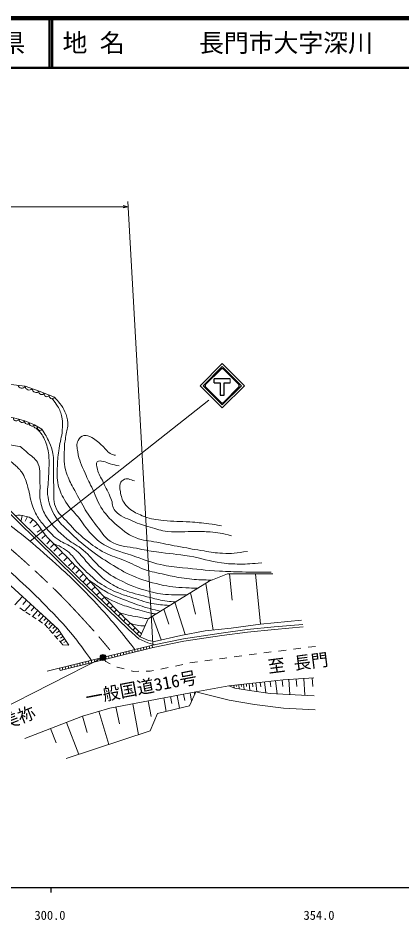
# Model space of a CAD drawing. Units: millimetres, scale not verified. Extents: x 40000 to 680000, y 20000 to 380000.
# Drawn here: x 361413 to 438696, y 198499 to 380000 of the extents above; entities that cross this region are included whole.
import ezdxf
from ezdxf.enums import TextEntityAlignment as Align

# ---------------------------------------------------------------- set-up
doc = ezdxf.new("R2010")
doc.units = ezdxf.units.MM
doc.header["$LTSCALE"] = 1000
doc.header["$PDMODE"] = 32
doc.header["$PDSIZE"] = 500
doc.linetypes.add('CHAIN', pattern=[18.5, 12, -1.5, 3.5, -1.5])
for name, color, linetype, lineweight in [('M-BGD', 7, 'Continuous', 13), ('M-BGD-HTXT', 7, 'Continuous', 13), ('M-BMK', 2, 'CHAIN', 13), ('M-BMK-SRVR', 3, 'Continuous', 13), ('M-STR-HTXT', 7, 'Continuous', 13), ('M-TTL', 2, 'Continuous', 140), ('M-TTL-BAND', 7, 'Continuous', 25), ('M-TTL-LINE', 7, 'Continuous', 50), ('M-TTL-TXT', 7, 'Continuous', 13)]:
    doc.layers.add(name, color=color, linetype=linetype, lineweight=lineweight)
doc.styles.add('ＭＳ ゴシック', font='')
doc.styles.get('ＭＳ ゴシック').set_extended_font_data('MS Gothic')

msp = doc.modelspace()

# ---------------------------------------------------------------- linework, layer by layer
at = {"layer": 'M-BGD'}
for p, q in [((362260, 279878), (362064, 278897)), ((363291, 279668), (362882, 278756)), ((364451, 279064), (363755, 278346)), ((365325, 278163), (364510, 277585)), ((366093, 277082), (365272, 276511)), ((366934, 275936), (366196, 275261)), ((367892, 274921), (367186, 274213)), ((368653, 274161), (367945, 273455)), ((369361, 273452), (368651, 272747)), ((370355, 272448), (369642, 271747)), ((371318, 271467), (370602, 270769)), ((372302, 270455), (371583, 269760)), ((372997, 269735), (372276, 269042)), ((373741, 268961), (373019, 268269)), ((374552, 268113), (373822, 267429)), ((375295, 267321), (374560, 266643)), ((399898, 266659), (403606, 268185)), ((403606, 268185), (412723, 268157)), ((403976, 268184), (404530, 262864)), ((409191, 268168), (410207, 258002)), ((359951, 265738), (369511, 257015)), ((375985, 266573), (375245, 265900)), ((376951, 265509), (376219, 264850)), ((387613, 259123), (399898, 266659)), ((399186, 266222), (400717, 256845)), ((362303, 263592), (360778, 261921)), ((377875, 264485), (377214, 263885)), ((378804, 263465), (378212, 262917)), ((396096, 264326), (397115, 260066)), ((363139, 262830), (362376, 261994)), ((363974, 262067), (362690, 260660)), ((364678, 261425), (364036, 260722)), ((379784, 262414), (379254, 261907)), ((380488, 261678), (379992, 261191)), ((393005, 262430), (395073, 255938)), ((362578, 260734), (361744, 261284)), ((363831, 259908), (362996, 260458)), ((365083, 259082), (364248, 259632)), ((365382, 260783), (364300, 259598)), ((365974, 260242), (365433, 259650)), ((366567, 259702), (365656, 258704)), ((381250, 260903), (380779, 260428)), ((382044, 260114), (381583, 259648)), ((388465, 259646), (390228, 254872)), ((390735, 261038), (391778, 258006)), ((366335, 258256), (365500, 258807)), ((367066, 259246), (366610, 258747)), ((366894, 257887), (366752, 257981)), ((367564, 258791), (366798, 257951)), ((367443, 257264), (366894, 257887)), ((368405, 258024), (367575, 257115)), ((367985, 258408), (367601, 257988)), ((383066, 259107), (382618, 258645)), ((383980, 258223), (383536, 257755)), ((386021, 255466), (387613, 259123)), ((404291, 257245), (410252, 258008)), ((410252, 258008), (418466, 258808)), ((368435, 256139), (367774, 256889)), ((369314, 257194), (368394, 256186)), ((368859, 257609), (368445, 257155)), ((370111, 256094), (369072, 255417)), ((369738, 256666), (369166, 256293)), ((369511, 257015), (371619, 253780)), ((384970, 257289), (384534, 256818)), ((385765, 256551), (385338, 256087)), ((394170, 255775), (399094, 256663)), ((399094, 256663), (404291, 257245)), ((369427, 255014), (368766, 255764)), ((370419, 253889), (369758, 254639)), ((370788, 255055), (369901, 254477)), ((370449, 255575), (369930, 255236)), ((371077, 254612), (370633, 254323)), ((371619, 253780), (370419, 253889)), ((382678, 251845), (382558, 252330)), ((383261, 251989), (383141, 252474)), ((383843, 252132), (383723, 252618)), ((384426, 252276), (384306, 252762)), ((385008, 252420), (384888, 252906)), ((385591, 252564), (385471, 253050)), ((386173, 252708), (386053, 253194)), ((386756, 252852), (386636, 253338)), ((387338, 252996), (387218, 253481)), ((387921, 253140), (387801, 253625)), ((388503, 253284), (388383, 253769)), ((410895, 252240), (412383, 252427)), ((413871, 252614), (415360, 252801)), ((416848, 252988), (418336, 253175)), ((419825, 253362), (421313, 253549)), ((375688, 250118), (375568, 250603)), ((376271, 250261), (376151, 250747)), ((376853, 250405), (376733, 250891)), ((377436, 250549), (377316, 251035)), ((378018, 250693), (377898, 251179)), ((378601, 250837), (378481, 251323)), ((378514, 251331), (379056, 250518)), ((379056, 250518), (379971, 250061)), ((379183, 250981), (379063, 251466)), ((379766, 251125), (379646, 251610)), ((380348, 251269), (380228, 251754)), ((380931, 251413), (380811, 251898)), ((381513, 251557), (381393, 252042)), ((382096, 251701), (381976, 252186)), ((399000, 250654), (400486, 250859)), ((401972, 251065), (403030, 251212)), ((403030, 251212), (403458, 251268)), ((404945, 251463), (406433, 251658)), ((407920, 251853), (409407, 252048)), ((369864, 248678), (369744, 249164)), ((370446, 248822), (370326, 249308)), ((371029, 248966), (370909, 249452)), ((371611, 249110), (371491, 249595)), ((372193, 249254), (372074, 249739)), ((372776, 249398), (372656, 249883)), ((373358, 249542), (373239, 250027)), ((373941, 249686), (373821, 250171)), ((374523, 249830), (374403, 250315)), ((375106, 249974), (374986, 250459)), ((381313, 249390), (381350, 249371)), ((381350, 249371), (382765, 249016)), ((387998, 248555), (388691, 248694)), ((390162, 248988), (391633, 249282)), ((393100, 249594), (394563, 249922)), ((396028, 250242), (397514, 250448)), ((384219, 248650), (384694, 248531)), ((384694, 248531), (385705, 248539)), ((387205, 248550), (387998, 248555)), ((414765, 246793), (420957, 247217)), ((415923, 246873), (416129, 243859)), ((417429, 246976), (417533, 245469)), ((418936, 247079), (419167, 243717)), ((420617, 247194), (420733, 245513)), ((397221, 244405), (403837, 245618)), ((403837, 245618), (414765, 246793)), ((403837, 245618), (405025, 245133)), ((404831, 245725), (404889, 245189)), ((405025, 245133), (408490, 244600)), ((405329, 245778), (405357, 245510)), ((405826, 245832), (405915, 244998)), ((406323, 245885), (406368, 245468)), ((406820, 245939), (406938, 244843)), ((407368, 245998), (407427, 245450)), ((407916, 246057), (408065, 244671)), ((408609, 246131), (408684, 245438)), ((409302, 246206), (409490, 244455)), ((410177, 246300), (410272, 245424)), ((411053, 246394), (411291, 244181)), ((412160, 246513), (412279, 245406)), ((413266, 246632), (413552, 243980)), ((414592, 246775), (414735, 245448)), ((379894, 241141), (397221, 244405)), ((392094, 243439), (392349, 242087)), ((393446, 243694), (393935, 241098)), ((394744, 243938), (394988, 242641)), ((397221, 244405), (395923, 241556)), ((396041, 244183), (396357, 242508)), ((396879, 244340), (396970, 243854)), ((397221, 244405), (403888, 242757)), ((408490, 244600), (412197, 244043)), ((412197, 244043), (420993, 243631)), ((384499, 242009), (385675, 235765)), ((387620, 242596), (388208, 239475)), ((395923, 241556), (389453, 240066)), ((390742, 243184), (391251, 240480)), ((403888, 242757), (409017, 241871)), ((409017, 241871), (414850, 241129)), ((374369, 239506), (379894, 241141)), ((377693, 240490), (379675, 233795)), ((381069, 241362), (381846, 237963)), ((389453, 240066), (388035, 236540)), ((414850, 241129), (421247, 240802)), ((362775, 234999), (374369, 239506)), ((371163, 238259), (373665, 231822)), ((374382, 239509), (375362, 236198)), ((367957, 237013), (369092, 234127)), ((388035, 236540), (371098, 230979))]:
    msp.add_line(p, q, dxfattribs=at)
for points in [[(356851, 306304), (359977, 306267), (362848, 305904), (365647, 304922), (368736, 303687)], [(355590, 299878), (358029, 299959), (360484, 299571), (362778, 298974), (364700, 298166), (366203, 297278)], [(341356, 291163), (346678, 287757), (351187, 284582), (357181, 282705), (373133, 267145), (383679, 256919), (385746, 255041), (387556, 254254), (388960, 253892)], [(341626, 291584), (346957, 288172), (351411, 285036), (357445, 283146), (373481, 267504), (384022, 257284), (386021, 255466), (387693, 254740), (388906, 254569), (394170, 255775)], [(367293, 248558), (388474, 253792), (394708, 255082), (402335, 256227), (407520, 256930), (412990, 257475), (418733, 257984)], [(369864, 248678), (388585, 253304), (394796, 254590), (402405, 255732), (407578, 256433), (413037, 256977), (418777, 257486)]]:
    msp.add_lwpolyline(points, dxfattribs=at)
for centre, radius, start, end in [((362165, 306266), 774, 193.49594, 332.07554), ((363647, 305941), 800, 182.6885, 318.66514), ((365046, 305451), 800, 182.6885, 318.66514), ((366183, 304770), 558, 164.12383, 332.27335), ((367213, 304358), 558, 164.12383, 332.27335), ((368243, 303946), 558, 164.12383, 332.27335), ((361083, 299520), 601, 175.08611, 335.70499), ((362230, 299221), 601, 175.08611, 335.70499), ((363267, 298792), 522, 159.59717, 334.82165), ((364228, 298388), 522, 159.59717, 334.82165), ((365046, 297893), 440, 141.62223, 337.17781), ((365797, 297448), 440, 141.62223, 337.17781)]:
    msp.add_arc(centre, radius, start, end, dxfattribs=at)
for points, knots in [([(368294, 303406), (368829, 302766), (369003, 302528), (369360, 301904), (369828, 301087), (370072, 300586), (370233, 299659), (370408, 298649), (370400, 298058), (370324, 297036), (370217, 295606), (369856, 294846), (369669, 293425), (369487, 292037), (369367, 291256), (369336, 289857), (369304, 288351), (369157, 287467), (369518, 286004), (369868, 284585), (370279, 283833), (371045, 282588), (371853, 281273), (372587, 280739), (373552, 279535), (374605, 278221), (375008, 277323), (376201, 276136), (377123, 275220), (377606, 274617), (378746, 273992), (381085, 272709), (382617, 272455), (385143, 271593), (387059, 270939), (388110, 270475), (390086, 270030), (391805, 269643), (392798, 269572), (394550, 269376), (397439, 269052), (399062, 268899), (401964, 268721), (403737, 268613), (404732, 268571), (406508, 268522), (408788, 268458), (409536, 268473), (412347, 268497)], [0, 0, 0, 0, 1, 1, 1, 2, 2, 2, 3, 3, 3, 4, 4, 4, 5, 5, 5, 6, 6, 6, 7, 7, 7, 8, 8, 8, 9, 9, 9, 10, 10, 10, 11, 11, 11, 12, 12, 12, 13, 13, 13, 14, 14, 14, 15, 15, 15, 16, 16, 16, 16]), ([(368736, 303687), (369282, 303128), (369453, 302944), (369848, 302416), (370300, 301813), (370562, 301465), (370850, 300769), (371196, 299932), (371415, 299433), (371447, 298528), (371483, 297523), (371186, 296980), (371047, 295984), (370899, 294923), (370740, 294330), (370738, 293258), (370735, 291355), (370564, 290208), (371175, 288406), (371581, 287205), (371920, 286568), (372538, 285462), (374246, 282400), (375022, 280531), (377240, 277815), (378421, 276369), (378887, 275199), (380566, 274380), (382256, 273556), (383412, 273664), (385254, 273290), (386833, 272970), (387720, 272800), (389312, 272559), (391886, 272168), (393359, 272161), (395927, 271723), (398474, 271288), (399834, 270678), (402396, 270341), (403793, 270158), (404587, 270138), (405995, 270123), (407744, 270105), (408373, 270186), (410465, 270396)], [0, 0, 0, 0, 1, 1, 1, 2, 2, 2, 3, 3, 3, 4, 4, 4, 5, 5, 5, 6, 6, 6, 7, 7, 7, 8, 8, 8, 9, 9, 9, 10, 10, 10, 11, 11, 11, 12, 12, 12, 13, 13, 13, 14, 14, 14, 15, 15, 15, 15]), ([(365081, 297409), (365540, 296999), (365699, 296852), (366021, 296432), (366367, 295981), (366515, 295691), (366754, 295176), (367026, 294588), (367122, 294232), (367305, 293611), (367471, 293043), (367537, 292713), (367596, 292124), (367765, 290417), (367599, 289448), (367575, 287732), (367553, 286104), (367158, 285166), (367454, 283565), (367759, 281918), (368084, 280966), (369005, 279567), (369812, 278341), (370492, 277821), (371549, 276804), (373192, 275223), (374133, 274347), (375950, 272970), (377488, 271802), (378391, 271197), (380039, 270189), (381738, 269150), (382678, 268519), (384509, 267736), (386565, 266856), (387784, 266500), (389961, 265991), (391971, 265521), (393144, 265451), (395205, 265349), (396166, 265301), (396503, 265281), (397667, 265290)], [0, 0, 0, 0, 1, 1, 1, 2, 2, 2, 3, 3, 3, 4, 4, 4, 5, 5, 5, 6, 6, 6, 7, 7, 7, 8, 8, 8, 9, 9, 9, 10, 10, 10, 11, 11, 11, 12, 12, 12, 13, 13, 13, 14, 14, 14, 14]), ([(366203, 297278), (366964, 296101), (367239, 295719), (367696, 294619), (368046, 293777), (368255, 293297), (368423, 292402), (368648, 291200), (368536, 290498), (368568, 289276), (368606, 287828), (368541, 287015), (368605, 285568), (368672, 284045), (368406, 283110), (368932, 281679), (369487, 280170), (370397, 279636), (371476, 278444), (372784, 277000), (373553, 276209), (375070, 274987), (376491, 273842), (377325, 273219), (378941, 272370), (380397, 271605), (381349, 271479), (382866, 270843), (384440, 270184), (385236, 269607), (386846, 269044), (388421, 268494), (389361, 268368), (390990, 268008), (392484, 267678), (393318, 267456), (394837, 267267), (396420, 267070), (397312, 266970), (398907, 266928), (399534, 266911), (399748, 266902), (400513, 266912)], [0, 0, 0, 0, 1, 1, 1, 2, 2, 2, 3, 3, 3, 4, 4, 4, 5, 5, 5, 6, 6, 6, 7, 7, 7, 8, 8, 8, 9, 9, 9, 10, 10, 10, 11, 11, 11, 12, 12, 12, 13, 13, 13, 14, 14, 14, 14]), ([(381001, 292006), (380665, 292052), (380527, 292112), (380238, 292225), (379357, 292566), (379177, 293249), (378457, 293860), (377623, 294567), (377225, 295095), (376240, 295568), (375672, 295841), (375293, 296100), (374677, 295968), (374095, 295844), (373806, 295504), (373514, 294987), (373073, 294208), (373317, 293583), (373441, 292697), (373684, 290959), (374218, 290064), (374895, 288444), (375451, 287114), (375836, 286401), (376458, 285101), (377214, 283520), (377412, 282499), (378420, 281066), (379242, 279898), (379773, 279271), (380856, 278340), (382367, 277041), (383207, 276190), (385054, 275441), (386656, 274792), (387685, 274843), (389379, 274496), (391220, 274119), (392256, 273927), (394104, 273588), (395961, 273247), (396998, 273032), (398866, 272752), (400295, 272538), (401093, 272351), (402537, 272279), (404514, 272181), (405292, 272344), (407589, 272679)], [0, 0, 0, 0, 1, 1, 1, 2, 2, 2, 3, 3, 3, 4, 4, 4, 5, 5, 5, 6, 6, 6, 7, 7, 7, 8, 8, 8, 9, 9, 9, 10, 10, 10, 11, 11, 11, 12, 12, 12, 13, 13, 13, 14, 14, 14, 15, 15, 15, 16, 16, 16, 16]), ([(353243, 293073), (354497, 293559), (354923, 293739), (356054, 293946), (357035, 294125), (357601, 294164), (358598, 294164), (359867, 294163), (360364, 294039), (361821, 293752)], [0, 0, 0, 0, 1, 1, 1, 2, 2, 2, 3, 3, 3, 3]), ([(361821, 293752), (362625, 293157), (362863, 292963), (363484, 292401), (364338, 291628), (365054, 291304), (365487, 290236), (366052, 288842), (365730, 287901), (365828, 286400), (365927, 284890), (365634, 283999), (365992, 282529), (366279, 281349), (366454, 280643), (367136, 279639), (368468, 277679), (369426, 276692), (371256, 275187), (372460, 274196), (373346, 273923), (374551, 272933), (375910, 271817), (376375, 270871), (377707, 269723), (379130, 268496), (379999, 267857), (381669, 266997), (383981, 265806), (385361, 265253), (387875, 264589), (389568, 264141), (390561, 264015), (392310, 263934), (393565, 263876), (394036, 263881), (395527, 263977)], [0, 0, 0, 0, 1, 1, 1, 2, 2, 2, 3, 3, 3, 4, 4, 4, 5, 5, 5, 6, 6, 6, 7, 7, 7, 8, 8, 8, 9, 9, 9, 10, 10, 10, 11, 11, 11, 12, 12, 12, 12]), ([(341022, 290665), (342007, 290041), (342256, 289877), (343045, 289371), (348290, 286001), (351381, 284322), (356360, 280570), (361496, 276701), (364300, 274420), (369082, 270121), (372401, 267136), (374177, 265364), (377211, 262089), (380390, 258655), (381398, 257368), (384919, 252917)], [0, 0, 0, 0, 1, 1, 1, 2, 2, 2, 3, 3, 3, 4, 4, 4, 5, 5, 5, 5]), ([(353551, 292059), (354894, 292139), (355380, 292185), (356527, 291997), (357527, 291834), (358108, 291727), (359023, 291295), (359700, 290975), (360019, 290678), (360598, 290204), (361246, 289675), (361594, 289343), (362101, 288678), (362513, 288135), (362640, 287757), (362900, 287127), (363299, 286161), (363380, 285569), (363645, 284558), (363863, 283729), (363844, 283227), (364118, 282414), (364494, 281299), (364699, 280652), (365317, 279652), (365823, 278833), (366173, 278413), (366808, 277689), (367721, 276647), (368196, 276003), (369297, 275163), (370318, 274384), (371108, 274287), (372169, 273564), (372876, 273081), (373229, 272746), (373841, 272146), (374694, 271309), (375026, 270702), (375876, 269862), (377422, 268334), (378196, 267314), (380056, 266189), (381203, 265495), (381891, 265158), (383158, 264719), (385029, 264071), (386125, 263855), (388048, 263382), (389364, 263059), (390095, 262814), (391441, 262655), (392103, 262577), (392343, 262548), (393143, 262515)], [0, 0, 0, 0, 1, 1, 1, 2, 2, 2, 3, 3, 3, 4, 4, 4, 5, 5, 5, 6, 6, 6, 7, 7, 7, 8, 8, 8, 9, 9, 9, 10, 10, 10, 11, 11, 11, 12, 12, 12, 13, 13, 13, 14, 14, 14, 15, 15, 15, 16, 16, 16, 17, 17, 17, 18, 18, 18, 18]), ([(381792, 289885), (380915, 290037), (380648, 290073), (379938, 290285), (379404, 290443), (379143, 290669), (378593, 290757), (378116, 290834), (377686, 291007), (377357, 290721), (376961, 290375), (377281, 289802), (377394, 289230), (377610, 288133), (378091, 287631), (378557, 286614), (379151, 285314), (379565, 284623), (380120, 283306), (380522, 282350), (380295, 281566), (380992, 280798), (382060, 279620), (383067, 279414), (384518, 278763), (385837, 278171), (386618, 277930), (388007, 277527), (389353, 277136), (390102, 276830), (391496, 276691), (393714, 276469), (394974, 276681), (397203, 276655), (398317, 276641), (398944, 276678), (400056, 276595), (401760, 276469), (402380, 276286), (404363, 275832)], [0, 0, 0, 0, 1, 1, 1, 2, 2, 2, 3, 3, 3, 4, 4, 4, 5, 5, 5, 6, 6, 6, 7, 7, 7, 8, 8, 8, 9, 9, 9, 10, 10, 10, 11, 11, 11, 12, 12, 12, 13, 13, 13, 13]), ([(384845, 286853), (384013, 287134), (383292, 287543), (382567, 287022), (382311, 286839), (382115, 286737), (382010, 286441), (381785, 285808), (381900, 285383), (382010, 284720), (382176, 283716), (382314, 283101), (382906, 282273), (383292, 281734), (383557, 281450), (384094, 281062), (385047, 280372), (385685, 280127), (386783, 279705), (388254, 279139), (389170, 279084), (390733, 278881), (392763, 278617), (393926, 278759), (395967, 278602), (397482, 278486), (398332, 278422), (399838, 278220), (400820, 278089), (401146, 278042), (402346, 277839)], [0, 0, 0, 0, 1, 1, 1, 2, 2, 2, 3, 3, 3, 4, 4, 4, 5, 5, 5, 6, 6, 6, 7, 7, 7, 8, 8, 8, 9, 9, 9, 10, 10, 10, 10]), ([(360809, 279865), (361598, 280003), (362040, 279922), (362809, 279784), (365294, 279339), (365697, 277106), (367486, 275325), (370123, 272702), (371583, 271215), (374156, 268528), (377121, 265433), (378602, 263526), (381646, 260508), (383466, 258703), (384147, 258039), (386284, 256071)], [0, 0, 0, 0, 1, 1, 1, 2, 2, 2, 3, 3, 3, 4, 4, 4, 5, 5, 5, 5]), ([(346746, 278763), (351813, 275142), (353267, 274060), (357217, 270758), (361869, 266870), (364338, 264511), (368540, 260140), (370467, 258135), (371519, 256975), (373224, 254779), (374460, 253187), (374874, 252618), (376245, 250595)], [0, 0, 0, 0, 1, 1, 1, 2, 2, 2, 3, 3, 3, 4, 4, 4, 4]), ([(368653, 274161), (369542, 273823), (369856, 273710), (370547, 273275), (371192, 272870), (371531, 272597), (372074, 272063), (372870, 271281), (373134, 270678), (373891, 269858), (374704, 268978), (375201, 268523), (376096, 267726), (376727, 267164), (377038, 266787), (377750, 266333), (379185, 265418), (380017, 264917), (381603, 264297), (382576, 263917), (383150, 263786), (384147, 263473), (385781, 262961), (386656, 262505), (388339, 262189), (389751, 261924), (390309, 261881), (391998, 261813)], [0, 0, 0, 0, 1, 1, 1, 2, 2, 2, 3, 3, 3, 4, 4, 4, 5, 5, 5, 6, 6, 6, 7, 7, 7, 8, 8, 8, 9, 9, 9, 9]), ([(375792, 266784), (376236, 266475), (376425, 266348), (376872, 266046), (377878, 265367), (378412, 264934), (379478, 264355), (381104, 263472), (382120, 263187), (383851, 262535), (385455, 261931), (386357, 261586), (388013, 261147), (388822, 260933), (389102, 260857), (390097, 260647)], [0, 0, 0, 0, 1, 1, 1, 2, 2, 2, 3, 3, 3, 4, 4, 4, 5, 5, 5, 5]), ([(378608, 263678), (379439, 263212), (379838, 263004), (380731, 262601), (381839, 262101), (382479, 261854), (383639, 261487), (385080, 261030), (385911, 260849), (387370, 260453), (387780, 260342), (388003, 260249), (388421, 260174), (388710, 260122), (388816, 260108), (389168, 260076)], [0, 0, 0, 0, 1, 1, 1, 2, 2, 2, 3, 3, 3, 4, 4, 4, 5, 5, 5, 5]), ([(381804, 260352), (382486, 260122), (382836, 260013), (383584, 259843), (384329, 259674), (384763, 259657), (385511, 259499), (385990, 259398), (386247, 259286), (386731, 259213), (387073, 259162), (387198, 259148), (387613, 259123)], [0, 0, 0, 0, 1, 1, 1, 2, 2, 2, 3, 3, 3, 4, 4, 4, 4]), ([(384004, 258201), (384221, 258121), (384406, 258063), (384701, 257981), (385255, 257828), (385570, 257730), (386144, 257694), (386474, 257673), (386601, 257668), (386989, 257691)], [0, 0, 0, 0, 1, 1, 1, 2, 2, 2, 3, 3, 3, 3])]:
    msp.add_open_spline(points, degree=3, knots=knots, dxfattribs=at)
at = {"layer": 'M-BMK'}
msp.add_open_spline([(339209, 287900), (346010, 283646), (348025, 282425), (353310, 278406), (358021, 274824), (360577, 272692), (364923, 268674), (368590, 265284), (370579, 263305), (373964, 259633), (376685, 256681), (377575, 255650), (380711, 251881)], degree=3, knots=[0, 0, 0, 0, 1, 1, 1, 2, 2, 2, 3, 3, 3, 4, 4, 4, 4], dxfattribs=at)
at = {"layer": 'M-BMK-SRVR'}
for radius in [600, 480, 360, 240, 120, 20]:
    msp.add_circle((378514, 251331), radius, dxfattribs=at)
msp.add_point((378514, 251331), dxfattribs=at)
at = {"layer": 'M-STR-HTXT'}
for p, q in [((388564, 254088), (383521, 343099)), ((383581, 342032), (155575, 342032)), ((383581, 342032), (382581, 342282)), ((383581, 342032), (382581, 341782)), ((404145, 306586), (404145, 307392)), ((363840, 274760), (399843, 303118)), ((378481, 251323), (344387, 233981))]:
    msp.add_line(p, q, dxfattribs=at)
at = {"layer": 'M-STR-HTXT', "lineweight": 25}
for p, q in [((402380, 309423), (399114, 306156)), ((402932, 307392), (400913, 307392)), ((400913, 306586), (400913, 307392)), ((404145, 307392), (402932, 307392)), ((398074, 306007), (402529, 301553)), ((398668, 306007), (402529, 302147)), ((400913, 306586), (402126, 306586)), ((402126, 306586), (402126, 304120)), ((402932, 304120), (402932, 306586)), ((402932, 306586), (404145, 306586)), ((402126, 304120), (402932, 304120))]:
    msp.add_line(p, q, dxfattribs=at)
for points in [[(402529, 301553), (406984, 306007), (402529, 310462), (398074, 306007)], [(402529, 302147), (406390, 306007), (402529, 309868), (398668, 306007)], [(399114, 306156), (399114, 305859), (402380, 302592), (402677, 302592), (405944, 305859), (405944, 306156), (402677, 309423), (402380, 309423)]]:
    msp.add_lwpolyline(points, dxfattribs=at)
at = {"layer": 'M-TTL'}
msp.add_line((680000, 380000), (40000, 380000), dxfattribs=at)
at = {"layer": 'M-TTL-BAND'}
for p, q in [((40000, 205000), (579000, 205000)), ((368000, 205000), (368000, 204000))]:
    msp.add_line(p, q, dxfattribs=at)
at = {"layer": 'M-TTL-LINE'}
for p, q in [((367750, 380000), (367750, 370000)), ((368250, 380000), (368250, 370000)), ((40000, 370000), (680000, 370000))]:
    msp.add_line(p, q, dxfattribs=at)

# ---------------------------------------------------------------- texts
at = {"layer": 'M-BGD-HTXT', "style": 'ＭＳ ゴシック'}
for s, rotation, p in [('至 長門', 7.157, (417764, 250218)), ('一般国道316号', 10.657, (386182, 245284)), ('至 美祢', 21.231, (359022, 238274))]:
    msp.add_text(s, height=2566, rotation=rotation, dxfattribs=at).set_placement(p, align=Align.MIDDLE_CENTER)
at = {"layer": 'M-TTL-BAND', "style": 'ＭＳ ゴシック'}
for s, p in [('300.0', (367844, 199445)), ('354.0', (422000, 199445))]:
    msp.add_text(s, height=1833, dxfattribs=at).set_placement(p, align=Align.MIDDLE_CENTER)
at = {"layer": 'M-TTL-TXT', "style": 'ＭＳ ゴシック'}
msp.add_text('山\u3000口\u3000県', height=3666, dxfattribs=at).set_placement((350375, 375000), align=Align.MIDDLE_CENTER)
msp.add_text('地 名      長門市大字深川', height=3666, dxfattribs=at).set_placement((370380, 375000), align=Align.MIDDLE_LEFT)

doc.saveas('drawing.dxf')
